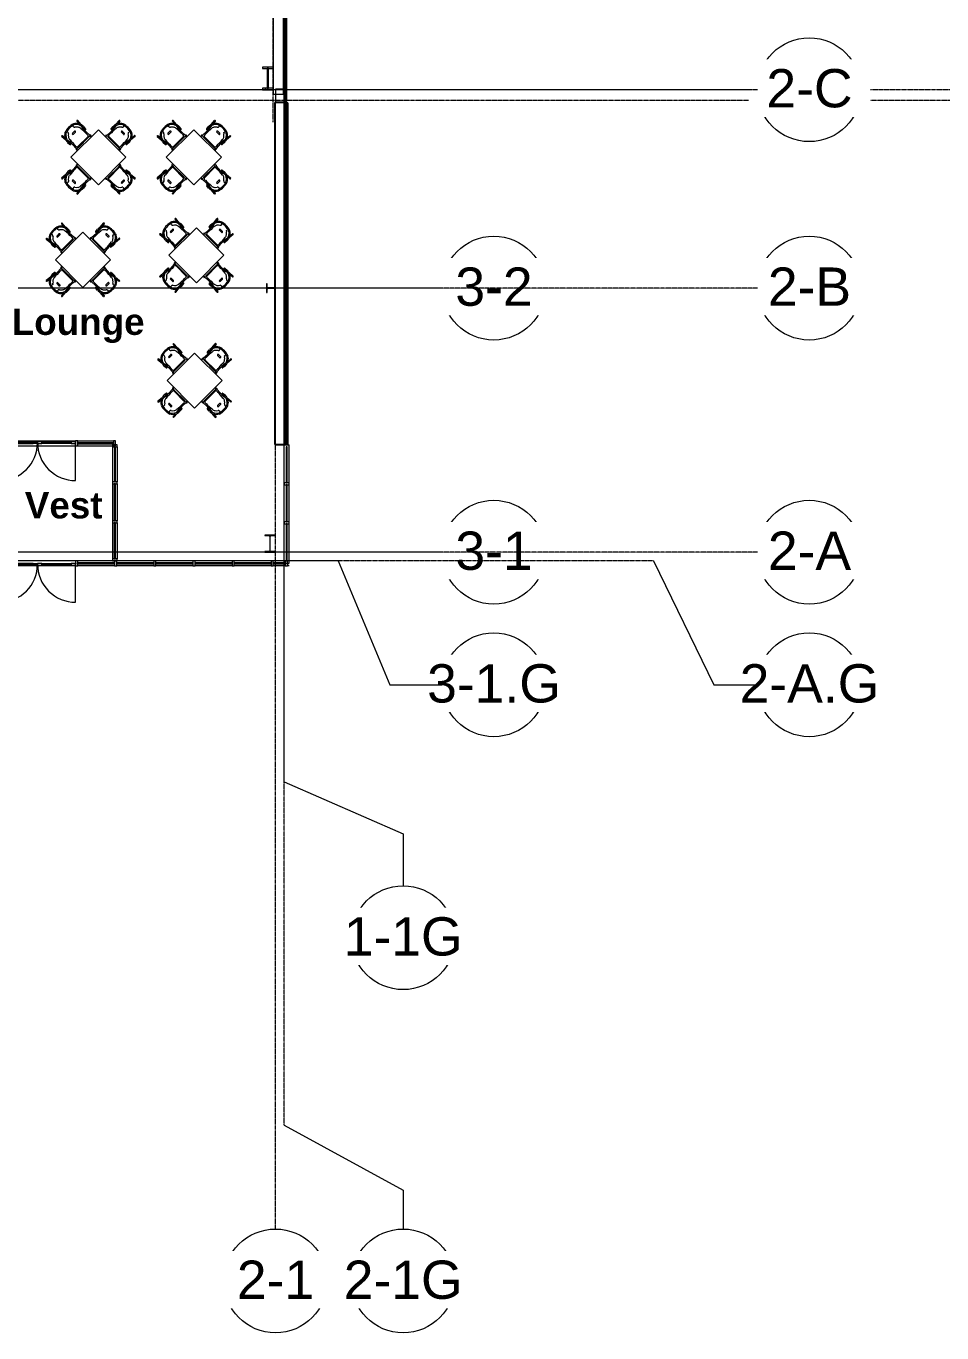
# Model space of a CAD drawing. Header units: inches. Extents: x 21341 to 28276, y -23509 to -20035.
# Drawn here: x 26043 to 26890, y -23509 to -22301 of the extents above; entities that cross this region are included whole.
import ezdxf

# ---------------------------------------------------------------- set-up
doc = ezdxf.new("R2010")
doc.units = ezdxf.units.IN
doc.header["$MEASUREMENT"] = 0
doc.linetypes.add('Grid Line 1_2_', pattern=[0.875, 0.5, -0.125, 0.125, -0.125])
for name, color, linetype, lineweight in [('A-DOOR', 31, 'Continuous', 9), ('A-GLAZ-CURT', 52, 'Continuous', 9), ('A-GLAZ-CWMG', 51, 'Continuous', 9), ('A-WALL', 113, 'Continuous', 9), ('A-WALL-PATT', 111, 'Continuous', 25), ('C-BLDG-PADS', 91, 'Continuous', 9), ('C-TOPO', 7, 'Continuous', 9), ('I-FURN', 30, 'Continuous', 9), ('L-SITE-WALL', 31, 'Continuous', 9), ('M-AREA-IDEN', 171, 'Continuous', 9), ('S-BEAM', 12, 'Continuous', 9), ('S-COLS', 52, 'Continuous', 9), ('S-GRID', 1, 'Continuous', 9), ('S-GRID-IDEN', 1, 'Continuous', 9)]:
    doc.layers.add(name, color=color, linetype=linetype, lineweight=lineweight)
doc.styles.add('Arial', font='arial.ttf', dxfattribs={"height": 35.407186})
doc.styles.add('Arial_B', font='arialbd.ttf', dxfattribs={"height": 24.354149})
pattern_1 = [(225, (26266.39, -22360.053), (19.00703, -19.00703), []), (225, (26266.39, -22388.853), (19.00703, -19.00703), [])]

# ---------------------------------------------------------------- blocks, each defined once
blk = doc.blocks.new('W-Wide Flange-Column - B2_B-1007241-First Floor Plan')
at = {"layer": 'S-COLS'}
h = blk.add_hatch(dxfattribs=at)
h.set_pattern_fill('FP_12', color=256, style=0, pattern_type=2)
h.set_pattern_definition([(225, (26268.39, -22779.428), (19.00703, -19.00703), []), (225, (26268.39, -22808.228), (19.00703, -19.00703), [])])
h.paths.add_polyline_path([(5, 7.9), (-5, 7.9), (-5, 7.4), (-0.8, 7.4), (-0.3, 7.2), (-0.1, 6.7), (-0.1, -6.7), (-0.3, -7.2), (-0.8, -7.4), (-5, -7.4), (-5, -7.9), (5, -7.9), (5, -7.4), (0.8, -7.4), (0.3, -7.2), (0.1, -6.7), (0.1, 6.7), (0.3, 7.2), (0.8, 7.4), (5, 7.4)], flags=0)
at = {"layer": 'S-COLS', "lineweight": 15}
for p, q in [((5, 7.9), (-5, 7.9)), ((-5, 7.9), (-5, 7.4)), ((-5, 7.4), (-0.8, 7.4)), ((-0.1, 6.7), (-0.1, -6.7)), ((0.1, -6.7), (0.1, 6.7)), ((0.8, 7.4), (5, 7.4)), ((5, 7.4), (5, 7.9)), ((-0.8, -7.4), (-5, -7.4)), ((-5, -7.4), (-5, -7.9)), ((-5, -7.9), (5, -7.9)), ((5, -7.4), (0.8, -7.4)), ((5, -7.9), (5, -7.4))]:
    blk.add_line(p, q, dxfattribs=at)
for centre, start, end in [((-0.8, 6.7), 0, 90), ((0.8, 6.7), 90, 180), ((-0.8, -6.7), 270, 0), ((0.8, -6.7), 180, 270)]:
    blk.add_arc(centre, 0.691, start, end, dxfattribs=at)
blk = doc.blocks.new('Girt_C - 8_D-1076115-First Floor Plan')
at = {"layer": 'S-BEAM'}
for p, q in [((26273.4, -22358.8), (26273.4, -22371.4)), ((26273.6, -22358.8), (26280.7, -22358.8)), ((26281.4, -22371.4), (26281.4, -22364.1))]:
    blk.add_line(p, q, dxfattribs=at)
blk = doc.blocks.new('Falcon 7700 Series Pedestal Base - 36_ Square Top x 30_ - Wheelchair Height-460525-First Floor Plan')
at = {"layer": 'I-FURN'}
for p, q in [((18, 18), (-18, 18)), ((-18, 18), (-18, -18)), ((18, -18), (18, 18)), ((-18, -18), (18, -18))]:
    blk.add_line(p, q, dxfattribs=at)
blk = doc.blocks.new('HermanMiller_Collection_Air-Chair_SideChair_Arms - Arms-457867-First Floor Plan')
at = {"layer": 'I-FURN'}
for p, q in [((-3.6, 10), (-8.5, 10.5)), ((-8.5, 9.5), (-5.5, 9.2)), ((-3.6, 1.3), (-3.6, -1.3)), ((-3.3, 9), (-0.6, 8.8)), ((-2.4, -1.3), (-2.4, 1.3)), ((2, 10.2), (-0.7, 10.5)), ((-0.3, 8.3), (-0.6, 8.8)), ((-0.6, 8.8), (0.4, 8.7)), ((8.8, 8.8), (-0.3, 8.3)), ((0.8, 8.8), (2.2, 9.2)), ((6.4, 7.6), (7.6, 7.6)), ((8.7, 6.4), (8.7, -6.4)), ((9.3, 9.3), (8.8, 8.8)), ((9.2, 7.9), (10, 8.6)), ((9.5, -6.7), (9.5, 6.7)), ((-5.5, -9.2), (-8.5, -9.5)), ((-8.5, -10.5), (-3.6, -10)), ((-3.3, -9), (-0.6, -8.8)), ((-0.7, -10.5), (2, -10.2)), ((-0.6, -8.8), (-0.3, -8.3)), ((0.4, -8.7), (-0.6, -8.8)), ((-0.3, -8.3), (8.8, -8.8)), ((2.2, -9.2), (0.8, -8.8)), ((6.4, -7.6), (7.6, -7.6)), ((8.8, -8.8), (9.3, -9.3)), ((10, -8.6), (9.2, -7.9))]:
    blk.add_line(p, q, dxfattribs=at)
for centre, radius, start, end in [((9.9, 0), 19.8, 163.4787, 196.5213), ((-8.5, 10), 0.5, 90, 270), ((-1.5, 1.7), 8.5, 117.7851, 152.2149), ((9.9, 0), 18.8, 163.7855, 196.2145), ((-0.7, 0.8), 8.69, 90.7893, 148.9202), ((-7.7, 5.4), 2.08, 305.4968, 328.6439), ((-0.2, 0.8), 6.63, 124.5004, 148.6439), ((-2.5, 5), 5.17, 102.2096, 125.548), ((-0.9, 1.7), 5.55, 95.4677, 123.4626), ((-1.3, 4.4), 6.06, 84.7201, 112.311), ((-3, 1.3), 0.625, 360, 180), ((6.6, -76.7), 84.2, 90.0911, 95.4677), ((-0.5, -9.9), 19.3, 84.4222, 90.7893), ((0.4, 9.3), 0.53, 159.7405, 262.7198), ((0.4, 9.7), 0.924, 265.6115, 290.3639), ((1.8, 9.6), 0.521, 212.9555, 275.0445), ((2.1, 9.7), 0.499, 287, 91.3054), ((7.6, 6.5), 1.09, 353.2467, 90.0911), ((7.6, 6.8), 1.97, 356.1033, 34.6542), ((9.7, 9), 0.49, 315, 135), ((-1.5, -1.7), 8.5, 207.7851, 242.2149), ((-8.5, -10), 0.5, 90, 270), ((-0.7, -0.8), 8.69, 211.0798, 269.2107), ((-7.7, -5.4), 2.08, 31.3561, 54.5032), ((-0.2, -0.8), 6.63, 211.3561, 235.4996), ((-2.5, -5), 5.17, 234.452, 257.7904), ((-0.9, -1.7), 5.55, 236.5374, 264.5323), ((-3, -1.3), 0.625, 180, 360), ((-1.3, -4.4), 6.06, 247.689, 275.2799), ((6.6, 76.7), 84.2, 264.5323, 269.9089), ((-0.5, 9.9), 19.3, 269.2107, 275.5778), ((0.4, -9.3), 0.53, 97.2802, 200.2595), ((0.4, -9.7), 0.924, 69.6361, 94.3885), ((1.8, -9.6), 0.521, 84.9555, 147.0445), ((2.1, -9.7), 0.499, 268.6946, 73), ((7.6, -6.5), 1.09, 269.9089, 6.7533), ((7.6, -6.8), 1.97, 325.3458, 3.8967), ((9.7, -9), 0.49, 225, 45)]:
    blk.add_arc(centre, radius, start, end, dxfattribs=at)
for centre, major_axis, ratio, start_param, end_param in [((-7.5, 6.9), (0.03, 3.66), 0.320235, 2.34328, 2.536765), ((-7.9, 5.4), (-0.03, 1.79), 0.298783, 2.522217, 3.153947), ((-7.5, -6.9), (-0.03, 3.66), 0.320235, 0.604828, 0.798312), ((-7.9, -5.4), (0.03, 1.79), 0.298783, 6.270831, 6.902561)]:
    blk.add_ellipse(centre, major_axis=major_axis, ratio=ratio, start_param=start_param, end_param=end_param, dxfattribs=at)
for points in [[(-6.5, 3.7), (-6.5, 3.7), (-6.7, 3.6), (-6.9, 3.6), (-7.1, 3.6), (-7.4, 3.6), (-7.6, 3.6), (-7.8, 3.6)], [(-6.5, -3.7), (-6.5, -3.7), (-6.7, -3.6), (-6.9, -3.6), (-7.1, -3.6), (-7.4, -3.6), (-7.6, -3.6), (-7.8, -3.6)]]:
    blk.add_open_spline(points, degree=3, knots=[-1, -1, -1, -1, -0.75, -0.5, -0.375, -0.25, 0, 0, 0, 0], dxfattribs=at)
blk = doc.blocks.new('HermanMiller_Collection_Air-Chair_SideChair_Arms - Arms-460524-First Floor Plan')
at = {"layer": 'I-FURN'}
for p, q in [((-8.5, 10.5), (-3.6, 10)), ((-5.5, 9.2), (-8.5, 9.5)), ((-3.6, -1.3), (-3.6, 1.3)), ((-3.3, 9), (-0.6, 8.8)), ((-2.4, 1.3), (-2.4, -1.3)), ((-0.7, 10.5), (2, 10.2)), ((-0.6, 8.8), (-0.3, 8.3)), ((0.4, 8.7), (-0.6, 8.8)), ((-0.3, 8.3), (8.8, 8.8)), ((2.2, 9.2), (0.8, 8.8)), ((6.4, 7.6), (7.6, 7.6)), ((8.7, -6.4), (8.7, 6.4)), ((8.8, 8.8), (9.3, 9.3)), ((10, 8.6), (9.2, 7.9)), ((9.5, 6.7), (9.5, -6.7)), ((-8.5, -9.5), (-5.5, -9.2)), ((-3.6, -10), (-8.5, -10.5)), ((-3.3, -9), (-0.6, -8.8)), ((2, -10.2), (-0.7, -10.5)), ((-0.3, -8.3), (-0.6, -8.8)), ((-0.6, -8.8), (0.4, -8.7)), ((8.8, -8.8), (-0.3, -8.3)), ((0.8, -8.8), (2.2, -9.2)), ((6.4, -7.6), (7.6, -7.6)), ((9.3, -9.3), (8.8, -8.8)), ((9.2, -7.9), (10, -8.6))]:
    blk.add_line(p, q, dxfattribs=at)
for centre, radius, start, end in [((9.9, 0), 19.8, 163.4787, 196.5213), ((-8.5, 10), 0.5, 90, 270), ((-1.5, 1.7), 8.5, 117.7851, 152.2149), ((9.9, 0), 18.8, 163.7855, 196.2145), ((-0.7, 0.8), 8.69, 90.7893, 148.9202), ((-7.7, 5.4), 2.08, 305.4968, 328.6439), ((-0.2, 0.8), 6.63, 124.5004, 148.6439), ((-2.5, 5), 5.17, 102.2096, 125.548), ((-0.9, 1.7), 5.55, 95.4677, 123.4626), ((-1.3, 4.4), 6.06, 84.7201, 112.311), ((-3, 1.3), 0.625, 0, 180), ((6.6, -76.7), 84.2, 90.0911, 95.4677), ((-0.5, -9.9), 19.3, 84.4222, 90.7893), ((0.4, 9.3), 0.53, 159.7405, 262.7198), ((0.4, 9.7), 0.924, 265.6115, 290.3639), ((1.8, 9.6), 0.521, 212.9555, 275.0445), ((2.1, 9.7), 0.499, 287, 91.3054), ((7.6, 6.5), 1.09, 353.2467, 90.0911), ((7.6, 6.8), 1.97, 356.1033, 34.6542), ((9.7, 9), 0.49, 315, 135), ((-1.5, -1.7), 8.5, 207.7851, 242.2149), ((-8.5, -10), 0.5, 90, 270), ((-0.7, -0.8), 8.69, 211.0798, 269.2107), ((-7.7, -5.4), 2.08, 31.3561, 54.5032), ((-0.2, -0.8), 6.63, 211.3561, 235.4996), ((-2.5, -5), 5.17, 234.452, 257.7904), ((-0.9, -1.7), 5.55, 236.5374, 264.5323), ((-3, -1.3), 0.625, 180, 0), ((-1.3, -4.4), 6.06, 247.689, 275.2799), ((6.6, 76.7), 84.2, 264.5323, 269.9089), ((-0.5, 9.9), 19.3, 269.2107, 275.5778), ((0.4, -9.3), 0.53, 97.2802, 200.2595), ((0.4, -9.7), 0.924, 69.6361, 94.3885), ((1.8, -9.6), 0.521, 84.9555, 147.0445), ((2.1, -9.7), 0.499, 268.6946, 73), ((7.6, -6.5), 1.09, 269.9089, 6.7533), ((7.6, -6.8), 1.97, 325.3458, 3.8967), ((9.7, -9), 0.49, 225, 45)]:
    blk.add_arc(centre, radius, start, end, dxfattribs=at)
for centre, major_axis, ratio, start_param, end_param in [((-7.5, 6.9), (0.03, 3.66), 0.320235, 2.34328, 2.536765), ((-7.9, 5.4), (-0.03, 1.79), 0.298783, 2.522217, 3.153947), ((-7.5, -6.9), (-0.03, 3.66), 0.320235, 0.604828, 0.798312), ((-7.9, -5.4), (0.03, 1.79), 0.298783, 6.270831, 6.902561)]:
    blk.add_ellipse(centre, major_axis=major_axis, ratio=ratio, start_param=start_param, end_param=end_param, dxfattribs=at)
for points in [[(-6.5, 3.7), (-6.5, 3.7), (-6.7, 3.6), (-6.9, 3.6), (-7.1, 3.6), (-7.4, 3.6), (-7.6, 3.6), (-7.8, 3.6)], [(-6.5, -3.7), (-6.5, -3.7), (-6.7, -3.6), (-6.9, -3.6), (-7.1, -3.6), (-7.4, -3.6), (-7.6, -3.6), (-7.8, -3.6)]]:
    blk.add_open_spline(points, degree=3, knots=[-1, -1, -1, -1, -0.75, -0.5, -0.375, -0.25, 0, 0, 0, 0], dxfattribs=at)
blk = doc.blocks.new('Door_Single_Storefront - one-827452-First Floor Plan')
at = {"layer": 'A-DOOR'}
for p, q in [((-17.59375, 0.75), (-13.59375, 0.75)), ((-17.59375, -35.1875), (-17.59375, 0)), ((-13.59375, 0.75), (-13.59375, -1)), ((13.59375, 0.75), (-13.59375, 0.75)), ((-13.59375, -0.5), (-13.59375, 0.25)), ((-13.59375, 0.25), (13.59375, 0.25)), ((13.59375, -1), (13.59375, 0.75)), ((13.59375, 0.75), (17.59375, 0.75)), ((13.59375, 0.25), (13.59375, -0.5)), ((17.59375, 0.75), (17.59375, -1)), ((-13.59375, -1), (-17.59375, -1)), ((13.59375, -0.5), (-13.59375, -0.5)), ((-13.59375, -1), (13.59375, -1)), ((17.59375, -1), (13.59375, -1))]:
    blk.add_line(p, q, dxfattribs=at)
blk.add_arc((-17.59375, 0), 35.1875, 270, 0, dxfattribs=at)
blk = doc.blocks.new('Door_Single_Storefront - one-827453-First Floor Plan')
at = {"layer": 'A-DOOR'}
for p, q in [((-17.59375, 35.1875), (-17.59375, 0)), ((-13.59375, 1), (-17.59375, 1)), ((-13.59375, -0.75), (-13.59375, 1)), ((-13.59375, 1), (13.59375, 1)), ((13.59375, 0.5), (-13.59375, 0.5)), ((-13.59375, 0.5), (-13.59375, -0.25)), ((17.59375, 1), (13.59375, 1)), ((13.59375, 1), (13.59375, -0.75)), ((13.59375, -0.25), (13.59375, 0.5)), ((17.59375, -0.75), (17.59375, 1)), ((-17.59375, -0.75), (-13.59375, -0.75)), ((-13.59375, -0.25), (13.59375, -0.25)), ((13.59375, -0.75), (-13.59375, -0.75)), ((13.59375, -0.75), (17.59375, -0.75))]:
    blk.add_line(p, q, dxfattribs=at)
blk.add_arc((-17.59375, 0), 35.1875, 360, 90, dxfattribs=at)
blk = doc.blocks.new('System Panel - Glazed-827454-First Floor Plan')
at = {"layer": 'A-GLAZ-CURT'}
for p, q in [((17.09375, 1.25), (-17.09375, 1.25)), ((-17.09375, 1.25), (-17.09375, 0.25)), ((-17.09375, 0.25), (-17.09375, 1.25)), ((17.09375, 1.25), (-17.09375, 1.25)), ((-17.09375, 0.25), (17.09375, 0.25)), ((-17.09375, 0.25), (17.09375, 0.25)), ((17.09375, 0.25), (17.09375, 1.25)), ((17.09375, 1.25), (17.09375, 0.25))]:
    blk.add_line(p, q, dxfattribs=at)
blk = doc.blocks.new('Rectangular Mullion - Rectangular Mullion 1-779661-First Floor Plan')
at = {"layer": 'A-GLAZ-CWMG'}
for p, q in [((26053.3, -22795.4), (26018.1, -22795.4)), ((26053.3, -22799.9), (26018.1, -22799.9))]:
    blk.add_line(p, q, dxfattribs=at)
blk = doc.blocks.new('Rectangular Mullion - Rectangular Mullion 1-779662-First Floor Plan')
at = {"layer": 'A-GLAZ-CWMG'}
for p, q in [((26088.5, -22795.4), (26053.3, -22795.4)), ((26088.5, -22799.9), (26053.3, -22799.9))]:
    blk.add_line(p, q, dxfattribs=at)
blk = doc.blocks.new('Rectangular Mullion - Rectangular Mullion 1-779229-First Floor Plan')
at = {"layer": 'A-GLAZ-CWMG'}
for p, q in [((26122.6, -22795.4), (26090.5, -22795.4)), ((26124.6, -22799.9), (26090.5, -22799.9))]:
    blk.add_line(p, q, dxfattribs=at)
blk = doc.blocks.new('Rectangular Mullion - Rectangular Mullion 1-V14-First Floor Plan')
at = {"layer": 'A-GLAZ-CWMG'}
for p, q in [((26160.8, -22799.9), (26126.6, -22799.9)), ((26160.8, -22795.4), (26127.1, -22795.4))]:
    blk.add_line(p, q, dxfattribs=at)
blk = doc.blocks.new('Rectangular Mullion - Rectangular Mullion 1-V15-First Floor Plan')
at = {"layer": 'A-GLAZ-CWMG'}
for p, q in [((26197, -22795.4), (26162.8, -22795.4)), ((26197, -22799.9), (26162.8, -22799.9))]:
    blk.add_line(p, q, dxfattribs=at)
blk = doc.blocks.new('Rectangular Mullion - Rectangular Mullion 1-827457-First Floor Plan')
at = {"layer": 'A-GLAZ-CWMG', "lineweight": 13}
for p, q in [((-2, 1.5), (0, 1.5)), ((-2, -3), (-2, 1.5)), ((0, 1.5), (0, -3)), ((0, -3), (-2, -3))]:
    blk.add_line(p, q, dxfattribs=at)
blk = doc.blocks.new('Rectangular Mullion - Rectangular Mullion 1-827449-First Floor Plan')
at = {"layer": 'A-GLAZ-CWMG', "lineweight": 13}
for p, q in [((-1, 1.5), (1, 1.5)), ((-1, -3), (-1, 1.5)), ((1, 1.5), (1, -3)), ((1, -3), (-1, -3))]:
    blk.add_line(p, q, dxfattribs=at)
blk = doc.blocks.new('System Panel - Glazed-1085821-First Floor Plan')
at = {"layer": 'A-GLAZ-CURT'}
for p, q in [((5.6, 1.2), (-5.6, 1.2)), ((-5.6, 1.2), (-5.6, 0.2)), ((-5.6, 0.2), (-5.6, 1.2)), ((4.6, 1.2), (-5.6, 1.2)), ((-5.6, 0.2), (5.6, 0.2)), ((-5.6, 0.2), (5.6, 0.2)), ((5.6, 0.2), (5.6, 1.2)), ((5.6, 1.1), (5.6, 0.2))]:
    blk.add_line(p, q, dxfattribs=at)
blk = doc.blocks.new('Rectangular Mullion - Rectangular Mullion 1-1085818-First Floor Plan')
at = {"layer": 'A-GLAZ-CWMG'}
for p, q in [((26281.5, -22795.4), (26271.4, -22795.4)), ((26282.5, -22799.9), (26271.4, -22799.9)), ((26286, -22799.9), (26284.5, -22799.9))]:
    blk.add_line(p, q, dxfattribs=at)
blk = doc.blocks.new('System Panel - Glazed-827432-First Floor Plan')
at = {"layer": 'A-GLAZ-CURT'}
for p, q in [((16.53125, -0.25), (-16.53125, -0.25)), ((-16.53125, -0.25), (-16.53125, -1.25)), ((-16.53125, -1.25), (-16.53125, -0.25)), ((16.53125, -0.25), (-16.53125, -0.25)), ((-16.53125, -1.25), (16.53125, -1.25)), ((-16.53125, -1.25), (16.53125, -1.25)), ((16.53125, -1.25), (16.53125, -0.25)), ((16.53125, -0.25), (16.53125, -1.25))]:
    blk.add_line(p, q, dxfattribs=at)
blk = doc.blocks.new('System Panel - Glazed-827433-First Floor Plan')
at = {"layer": 'A-GLAZ-CURT'}
for p, q in [((17.09375, -0.25), (-17.09375, -0.25)), ((-17.09375, -0.25), (-17.09375, -1.25)), ((-17.09375, -1.25), (-17.09375, -0.25)), ((17.09375, -0.25), (-17.09375, -0.25)), ((-17.09375, -1.25), (17.09375, -1.25)), ((-17.09375, -1.25), (17.09375, -1.25)), ((17.09375, -1.25), (17.09375, -0.25)), ((17.09375, -0.25), (17.09375, -1.25))]:
    blk.add_line(p, q, dxfattribs=at)
blk = doc.blocks.new('Rectangular Mullion - Rectangular Mullion 1-769360-First Floor Plan')
at = {"layer": 'A-GLAZ-CWMG'}
for p, q in [((26281.5, -22687.9), (26286, -22687.9)), ((26281.5, -22723), (26281.5, -22687.9)), ((26286, -22723), (26286, -22687.9))]:
    blk.add_line(p, q, dxfattribs=at)
blk = doc.blocks.new('Rectangular Mullion - Rectangular Mullion 1-769200-First Floor Plan')
at = {"layer": 'A-GLAZ-CWMG'}
for p, q in [((24172.4, -22795.4), (24206.6, -22795.4)), ((24172.4, -22799.9), (24206.6, -22799.9))]:
    blk.add_line(p, q, dxfattribs=at)
blk = doc.blocks.new('Rectangular Mullion - Rectangular Mullion 1-827430-First Floor Plan')
at = {"layer": 'A-GLAZ-CWMG', "lineweight": 13}
for p, q in [((-1, 3), (1, 3)), ((-1, -1.5), (-1, 3)), ((1, 3), (1, -1.5)), ((1, -1.5), (-1, -1.5))]:
    blk.add_line(p, q, dxfattribs=at)
blk = doc.blocks.new('Rectangular Mullion - Rectangular Mullion 1-769211-First Floor Plan')
at = {"layer": 'A-GLAZ-CWMG'}
for p, q in [((22794.9, -22459), (22794.9, -22493.2)), ((22799.4, -22459), (22799.4, -22493.2))]:
    blk.add_line(p, q, dxfattribs=at)
blk = doc.blocks.new('Rectangular Mullion - Rectangular Mullion 1-827464-First Floor Plan')
at = {"layer": 'A-GLAZ-CWMG', "lineweight": 13}
for p, q in [((-1, 3), (1, 3)), ((-1, -1.5), (-1, 3)), ((1, 3), (1, -1.5)), ((1, -1.5), (-1, -1.5))]:
    blk.add_line(p, q, dxfattribs=at)
blk = doc.blocks.new('System Panel - Glazed-836902-First Floor Plan')
at = {"layer": 'A-GLAZ-CURT'}
for p, q in [((16.59375, 1.25), (-16.59375, 1.25)), ((-16.59375, 1.25), (-16.59375, 0.25)), ((-16.59375, 0.25), (-16.59375, 1.25)), ((16.59375, 1.25), (-16.59375, 1.25)), ((-16.59375, 0.25), (16.59375, 0.25)), ((-16.59375, 0.25), (16.59375, 0.25)), ((16.59375, 0.25), (16.59375, 1.25)), ((16.59375, 1.25), (16.59375, 0.25))]:
    blk.add_line(p, q, dxfattribs=at)
blk = doc.blocks.new('System Panel - Glazed-836958-First Floor Plan')
at = {"layer": 'A-GLAZ-CURT'}
for p, q in [((16.1, 1.2), (-16.1, 1.2)), ((-16.1, 1.2), (-16.1, 0.2)), ((-16.1, 0.2), (-16.1, 1.2)), ((16.1, 1.2), (-16.1, 1.2)), ((-16.1, 0.2), (16.1, 0.2)), ((-16.1, 0.2), (16.1, 0.2)), ((16.1, 0.2), (16.1, 1.2)), ((16.1, 1.2), (16.1, 0.2))]:
    blk.add_line(p, q, dxfattribs=at)
blk = doc.blocks.new('Rectangular Mullion - Rectangular Mullion 1-780069-First Floor Plan')
at = {"layer": 'A-GLAZ-CWMG'}
for p, q in [((26122.6, -22760.2), (26122.6, -22793.4)), ((26127.1, -22760.2), (26127.1, -22793.4))]:
    blk.add_line(p, q, dxfattribs=at)
blk = doc.blocks.new('Rectangular Mullion - Rectangular Mullion 1-V16-First Floor Plan')
at = {"layer": 'A-GLAZ-CWMG'}
for p, q in [((26122.6, -22724.1), (26122.6, -22758.2)), ((26127.1, -22724.1), (26127.1, -22758.2))]:
    blk.add_line(p, q, dxfattribs=at)
blk = doc.blocks.new('Rectangular Mullion - Rectangular Mullion 1-780070-First Floor Plan')
at = {"layer": 'A-GLAZ-CWMG'}
for p, q in [((26122.6, -22689.9), (26122.6, -22722.1)), ((26127.1, -22689.9), (26127.1, -22722.1))]:
    blk.add_line(p, q, dxfattribs=at)
blk = doc.blocks.new('Rectangular Mullion - Rectangular Mullion 1-836904-First Floor Plan')
at = {"layer": 'A-GLAZ-CWMG', "lineweight": 13}
for p, q in [((-2, 1.5), (0, 1.5)), ((-2, -3), (-2, 1.5)), ((0, 1.5), (0, -3)), ((0, -3), (-2, -3))]:
    blk.add_line(p, q, dxfattribs=at)
blk = doc.blocks.new('Rectangular Mullion - Rectangular Mullion 1-836905-First Floor Plan')
at = {"layer": 'A-GLAZ-CWMG', "lineweight": 13}
for p, q in [((0, 1.5), (-2, 1.5)), ((-2, 1.5), (-2, -3)), ((0, -3), (0, 1.5)), ((-2, -3), (0, -3))]:
    blk.add_line(p, q, dxfattribs=at)
blk = doc.blocks.new('Rectangular Mullion - Rectangular Mullion 1-827470-First Floor Plan')
at = {"layer": 'A-GLAZ-CWMG', "lineweight": 13}
for p, q in [((-1, 1.5), (1, 1.5)), ((-1, -3), (-1, 1.5)), ((1, 1.5), (1, -3)), ((1, -3), (-1, -3))]:
    blk.add_line(p, q, dxfattribs=at)
blk = doc.blocks.new('System Panel - Glazed-827451-First Floor Plan')
at = {"layer": 'A-GLAZ-CURT'}
for p, q in [((16.53125, 1.25), (-16.53125, 1.25)), ((-16.53125, 1.25), (-16.53125, 0.25)), ((-16.53125, 0.25), (-16.53125, 1.25)), ((16.53125, 1.25), (-16.53125, 1.25)), ((-16.53125, 0.25), (16.53125, 0.25)), ((-16.53125, 0.25), (16.53125, 0.25)), ((16.53125, 0.25), (16.53125, 1.25)), ((16.53125, 1.25), (16.53125, 0.25))]:
    blk.add_line(p, q, dxfattribs=at)
blk = doc.blocks.new('Rectangular Mullion - Rectangular Mullion 1-775617-First Floor Plan')
at = {"layer": 'A-GLAZ-CWMG'}
for p, q in [((26090.5, -22684.4), (26123.5, -22684.4)), ((26090.5, -22688.9), (26122.6, -22688.9))]:
    blk.add_line(p, q, dxfattribs=at)
blk = doc.blocks.new('Rectangular Mullion - Rectangular Mullion 1-769168-First Floor Plan')
at = {"layer": 'A-GLAZ-CWMG'}
for p, q in [((26053.3, -22684.4), (26088.5, -22684.4)), ((26053.3, -22688.9), (26088.5, -22688.9))]:
    blk.add_line(p, q, dxfattribs=at)
blk = doc.blocks.new('Rectangular Mullion - Rectangular Mullion 1-769169-First Floor Plan')
at = {"layer": 'A-GLAZ-CWMG'}
for p, q in [((26018.1, -22684.4), (26053.3, -22684.4)), ((26018.1, -22688.9), (26053.3, -22688.9))]:
    blk.add_line(p, q, dxfattribs=at)
blk = doc.blocks.new('Rectangular Mullion - Rectangular Mullion 1-827475-First Floor Plan')
at = {"layer": 'A-GLAZ-CWMG', "lineweight": 13}
for p, q in [((0, 1.5), (-2, 1.5)), ((-2, 1.5), (-2, -3)), ((0, -3), (0, 1.5)), ((-2, -3), (0, -3))]:
    blk.add_line(p, q, dxfattribs=at)
blk = doc.blocks.new('Girt_Z - 10_D-1078090-First Floor Plan')
at = {"layer": 'S-BEAM'}
for p, q in [((26271.4, -22220.4), (26271.4, -22364.1)), ((26280.7, -22364.1), (26280.7, -22220.4)), ((26280.8, -22364.1), (26280.8, -22220.4)), ((26281.4, -22364.1), (26281.4, -22220.4)), ((26271.6, -22364.1), (26271.4, -22364.1)), ((26280.7, -22364.1), (26271.6, -22364.1)), ((26280.8, -22364.1), (26280.7, -22364.1)), ((26281.4, -22364.1), (26280.8, -22364.1))]:
    blk.add_line(p, q, dxfattribs=at)
blk = doc.blocks.new('Rectangular Mullion - Profile_Polycarbonate_Upper and left-1075931-First Floor Plan')
at = {"layer": 'A-GLAZ-CWMG', "lineweight": 13}
for p, q in [((-3.622, 1.141125), (0, 1.141125)), ((-3.622, 0.787125), (-3.622, 1.141125)), ((-3.372, 0.787125), (-3.622, 0.787125)), ((-0.0625, 1.078625), (-3.5595, 1.078625)), ((-3.5595, 1.078625), (-3.5595, 0.849625)), ((-3.5595, 0.849625), (-3.372, 0.849625)), ((-3.372, 0.849625), (-3.372, 0.787125)), ((-0.0625, -0.922375), (-0.0625, 1.078625)), ((0, 1.141125), (0, -0.984875)), ((-2.834, -0.984875), (-2.834, -0.859875)), ((-2.834, -0.859875), (-2.7715, -0.859875)), ((0, -0.984875), (-2.834, -0.984875)), ((-2.7715, -0.859875), (-2.7715, -0.922375)), ((-2.7715, -0.922375), (-0.0625, -0.922375))]:
    blk.add_line(p, q, dxfattribs=at)
blk = doc.blocks.new('columns and girder2 - one-V38-First Floor Plan')
at = {"layer": 'S-BEAM'}
h = blk.add_hatch(dxfattribs=at)
h.set_pattern_fill('FP_31', color=256, style=0, pattern_type=2)
h.set_pattern_definition(pattern_1)
h.paths.add_polyline_path([(5, -0.5), (-5, -0.5), (-5, -2), (5, -2)], flags=0)
h.paths.add_polyline_path([(-5, -20), (-5, -21.5), (5, -21.5), (5, -20)], flags=0)
h.paths.add_polyline_path([(5, -1204.8), (-4.3, -1204.8), (-4.3, -1206.3), (5, -1206.3)], flags=0)
h.paths.add_polyline_path([(-4.3, -1224.3), (-4.3, -1225), (5, -1225), (5, -1224.3), (-3.5, -1224.3)], flags=0)
h = blk.add_hatch(dxfattribs=at)
h.set_pattern_fill('FP_31', color=256, style=0, pattern_type=2)
h.set_pattern_definition(pattern_1)
h.paths.add_polyline_path([(-0.6, -2), (-0.6, -20), (0.6, -20), (0.6, -2)], flags=0)
h.paths.add_polyline_path([(0.6, -1206.3), (-0.6, -1206.3), (-0.6, -1224.3), (0.6, -1224.3), (0.6, -1224)], flags=0)
at = {"layer": 'S-BEAM', "lineweight": 15}
for p, q in [((5, -0.5), (-5, -0.5)), ((-5, -2), (5, -2)), ((0.6, -2), (-0.6, -2)), ((-0.6, -2), (-0.6, -20)), ((0.6, -20), (0.6, -2)), ((5, -2), (5, -0.5)), ((5, -20), (-5, -20)), ((-5, -21.5), (5, -21.5)), ((-0.6, -20), (0.6, -20)), ((5, -21.5), (5, -20))]:
    blk.add_line(p, q, dxfattribs=at)
blk = doc.blocks.new('Grid - Grid Head - Circle-14747-First Floor Plan')
at = {"layer": 'S-GRID-IDEN'}
blk.add_circle((0, 0), 0.25, dxfattribs=at)

msp = doc.modelspace()

# ---------------------------------------------------------------- hatches: boundary and pattern name
at = {"layer": 'A-WALL-PATT', "lineweight": 9}
h = msp.add_hatch(dxfattribs=at)
h.set_pattern_fill('FP_15', color=256, style=0, pattern_type=2)
h.set_pattern_definition([(0, (0, 0), (0, 24), []), (90, (0, 0), (-24, 1e-15), [])])
h.paths.add_polyline_path([(26282.1, -22687.7), (26282.9, -22687.7), (26282.9, -22371.4), (26282.1, -22371.4), (26282.1, -22646.7)], flags=0)
at = {"layer": 'S-COLS'}
h = msp.add_hatch(dxfattribs=at)
h.set_pattern_fill('FP_11', color=256, style=0, pattern_type=2)
h.set_pattern_definition([(45, (0, 0), (-19.00703, 19.00703), []), (45, (0, 28.8), (-19.00703, 19.00703), [])])
h.paths.add_polyline_path([(26273.4, -22547.1), (26273.4, -22539.1), (26273, -22539.1), (26273, -22542.2), (26272.8, -22542.7), (26272.3, -22542.9), (26266.3, -22542.9), (26265.8, -22542.7), (26265.6, -22542.2), (26265.6, -22539.1), (26265.1, -22539.1), (26265.1, -22547.1), (26265.6, -22547.1), (26265.6, -22543.9), (26265.8, -22543.4), (26266.3, -22543.2), (26272.3, -22543.2), (26272.8, -22543.4), (26273, -22543.9), (26273, -22547.1)], flags=0)

# ---------------------------------------------------------------- linework, layer by layer
at = {"layer": 'A-WALL', "lineweight": 25}
for p, q in [((26282, -22220.5), (26282, -22370.4)), ((26283.6, -22370.4), (26283.6, -22220.5)), ((26282, -22370.4), (26283.6, -22370.4))]:
    msp.add_line(p, q, dxfattribs=at)
at = {"layer": 'A-WALL'}
for p, q in [((26273.4, -22687.7), (26273.4, -22371.4)), ((26281.4, -22687.7), (26281.4, -22371.4)), ((26282.1, -22687.7), (26282.1, -22371.4)), ((26282.9, -22687.7), (26282.9, -22371.4)), ((26283.8, -22687.7), (26283.8, -22371.4))]:
    msp.add_line(p, q, dxfattribs=at)
at = {"layer": 'C-BLDG-PADS'}
for p, q in [((26284.9, -22371.6), (26284, -22371.6)), ((26284.9, -22687.9), (26284.9, -22371.6)), ((26284.9, -22798.8), (26284.9, -22797.4))]:
    msp.add_line(p, q, dxfattribs=at)
at = {"layer": 'C-TOPO'}
for p, q in [((26284, -22371.6), (26284.9, -22371.6)), ((26284.9, -22371.6), (26284.9, -22687.9)), ((26284.9, -22797.4), (26284.9, -22798.8))]:
    msp.add_line(p, q, dxfattribs=at)
at = {"layer": 'L-SITE-WALL', "lineweight": 25}
for p, q in [((26272.8, -22371.4), (26272.8, -22687.7)), ((26284, -22371.4), (26272.8, -22371.4)), ((26284, -22687.7), (26284, -22371.4)), ((26272.8, -22687.7), (26284, -22687.7))]:
    msp.add_line(p, q, dxfattribs=at)
at = {"layer": 'S-COLS', "lineweight": 15}
for p, q in [((26265.6, -22539.1), (26265.1, -22539.1)), ((26265.1, -22539.1), (26265.1, -22547.1)), ((26265.1, -22547.1), (26265.6, -22547.1)), ((26265.6, -22542.2), (26265.6, -22539.1)), ((26265.6, -22547.1), (26265.6, -22543.9)), ((26272.3, -22542.9), (26266.3, -22542.9)), ((26266.3, -22543.2), (26272.3, -22543.2)), ((26273.4, -22539.1), (26273, -22539.1)), ((26273, -22539.1), (26273, -22542.2)), ((26273, -22543.9), (26273, -22547.1)), ((26273, -22547.1), (26273.4, -22547.1)), ((26273.4, -22547.1), (26273.4, -22539.1))]:
    msp.add_line(p, q, dxfattribs=at)
for centre, start, end in [((26266.3, -22542.2), 180, 270), ((26266.3, -22543.9), 90, 180), ((26272.3, -22542.2), 270, 0), ((26272.3, -22543.9), 0, 90)]:
    msp.add_arc(centre, 0.691, start, end, dxfattribs=at)
at = {"layer": 'S-GRID', "linetype": 'Grid Line 1_2_'}
for p, q in [((26271.4, -22389.6), (26271.4, -20550.1)), ((26281.4, -22999.8), (26281.4, -20646.1)), ((26281.4, -23317.2), (26281.4, -20998.4)), ((27097.5, -22359.6), (22737.5, -22359.6)), ((27001.5, -22369.6), (22737.5, -22369.6)), ((26273.4, -23413.2), (26273.4, -22389.6)), ((26331.3, -22795.3), (21567.4, -22795.3))]:
    msp.add_line(p, q, dxfattribs=at)
at = {"layer": 'S-GRID'}
for p, q in [((26331.3, -22795.3), (26379.3, -22909.9)), ((26281.4, -22999.8), (26391.5, -23047.8)), ((26391.5, -23047.8), (26391.5, -23095.8)), ((26281.4, -23317.2), (26391.5, -23377.2)), ((26391.5, -23377.2), (26391.5, -23413.2))]:
    msp.add_line(p, q, dxfattribs=at)

# ---------------------------------------------------------------- block references
at = {"layer": 'A-DOOR'}
for p in [(26035.7, -22685.9), (26035.7, -22798.4)]:
    msp.add_blockref('Door_Single_Storefront - one-827452-First Floor Plan', p, dxfattribs=at)
at = {"layer": 'A-DOOR', "rotation": 180}
for p in [(26070.9, -22685.9), (26070.9, -22798.4)]:
    msp.add_blockref('Door_Single_Storefront - one-827453-First Floor Plan', p, dxfattribs=at)
at = {"layer": 'A-GLAZ-CURT'}
for name, p, rotation in [('System Panel - Glazed-827451-First Floor Plan', (26107, -22685.9), 180), ('System Panel - Glazed-836958-First Floor Plan', (26125.6, -22706), 90), ('System Panel - Glazed-827432-First Floor Plan', (26284.5, -22706.5), 270), ('System Panel - Glazed-827454-First Floor Plan', (26125.6, -22741.1), 90), ('System Panel - Glazed-827433-First Floor Plan', (26284.5, -22742.1), 270), ('System Panel - Glazed-836902-First Floor Plan', (26125.6, -22776.8), 90), ('System Panel - Glazed-827433-First Floor Plan', (26284.5, -22778.3), 270)]:
    msp.add_blockref(name, p, dxfattribs=dict(at, rotation=rotation))
for name, p in [('System Panel - Glazed-827454-First Floor Plan', (26107.5, -22798.4)), ('System Panel - Glazed-827454-First Floor Plan', (26143.7, -22798.4)), ('System Panel - Glazed-827454-First Floor Plan', (26179.9, -22798.4)), ('System Panel - Glazed-827454-First Floor Plan', (26216.1, -22798.4)), ('System Panel - Glazed-827454-First Floor Plan', (26252.3, -22798.4)), ('System Panel - Glazed-1085821-First Floor Plan', (26277, -22798.4))]:
    msp.add_blockref(name, p, dxfattribs=at)
at = {"layer": 'A-GLAZ-CWMG', "extrusion": (0, 0, -1)}
for name, p, rotation in [('Rectangular Mullion - Profile_Polycarbonate_Upper and left-1075931-First Floor Plan', (-26282.8, -22370.4), 269.9999999999958), ('Rectangular Mullion - Rectangular Mullion 1-836904-First Floor Plan', (-26125.6, -22687.9), 90), ('Rectangular Mullion - Rectangular Mullion 1-827470-First Floor Plan', (-26125.6, -22723.1), 90), ('Rectangular Mullion - Rectangular Mullion 1-827464-First Floor Plan', (-26284.5, -22724), 270), ('Rectangular Mullion - Rectangular Mullion 1-827470-First Floor Plan', (-26125.6, -22759.2), 90), ('Rectangular Mullion - Rectangular Mullion 1-827430-First Floor Plan', (-26284.5, -22760.2), 270), ('Rectangular Mullion - Rectangular Mullion 1-827449-First Floor Plan', (-26089.5, -22798.4), 180), ('Rectangular Mullion - Rectangular Mullion 1-827449-First Floor Plan', (-26125.6, -22798.4), 180), ('Rectangular Mullion - Rectangular Mullion 1-827449-First Floor Plan', (-26161.8, -22798.4), 180), ('Rectangular Mullion - Rectangular Mullion 1-827449-First Floor Plan', (-26198, -22798.4), 180), ('Rectangular Mullion - Rectangular Mullion 1-827449-First Floor Plan', (-26234.2, -22798.4), 180), ('Rectangular Mullion - Rectangular Mullion 1-827449-First Floor Plan', (-26270.4, -22798.4), 180), ('Rectangular Mullion - Rectangular Mullion 1-827430-First Floor Plan', (-26284.5, -22796.4), 270), ('Rectangular Mullion - Rectangular Mullion 1-827457-First Floor Plan', (-26284.5, -22798.4), 180)]:
    msp.add_blockref(name, p, dxfattribs=dict(at, rotation=rotation))
at = {"layer": 'A-GLAZ-CWMG'}
for name, p in [('Rectangular Mullion - Rectangular Mullion 1-769169-First Floor Plan', (0, 0)), ('Rectangular Mullion - Rectangular Mullion 1-769168-First Floor Plan', (0, 0)), ('Rectangular Mullion - Rectangular Mullion 1-775617-First Floor Plan', (0, 0)), ('Rectangular Mullion - Rectangular Mullion 1-780070-First Floor Plan', (0, 0)), ('Rectangular Mullion - Rectangular Mullion 1-827475-First Floor Plan', (26125.5, -22685.9)), ('Rectangular Mullion - Rectangular Mullion 1-769360-First Floor Plan', (0, 0)), ('Rectangular Mullion - Rectangular Mullion 1-V16-First Floor Plan', (0, 0)), ('Rectangular Mullion - Rectangular Mullion 1-780069-First Floor Plan', (0, 0)), ('Rectangular Mullion - Rectangular Mullion 1-779661-First Floor Plan', (0, 0)), ('Rectangular Mullion - Rectangular Mullion 1-779662-First Floor Plan', (0, 0)), ('Rectangular Mullion - Rectangular Mullion 1-779229-First Floor Plan', (0, 0)), ('Rectangular Mullion - Rectangular Mullion 1-V14-First Floor Plan', (0, 0)), ('Rectangular Mullion - Rectangular Mullion 1-V15-First Floor Plan', (0, 0)), ('Rectangular Mullion - Rectangular Mullion 1-V15-First Floor Plan', (36.2, 0)), ('Rectangular Mullion - Rectangular Mullion 1-V15-First Floor Plan', (72.4, 0)), ('Rectangular Mullion - Rectangular Mullion 1-1085818-First Floor Plan', (0, 0))]:
    msp.add_blockref(name, p, dxfattribs=at)
at = {"layer": 'A-GLAZ-CWMG', "extrusion": (0, 0, -1)}
msp.add_blockref('Rectangular Mullion - Rectangular Mullion 1-827470-First Floor Plan', (-26089.5, -22685.9), dxfattribs=at)
at = {"layer": 'A-GLAZ-CWMG'}
for name, p, rotation in [('Rectangular Mullion - Rectangular Mullion 1-769211-First Floor Plan', (49080.9, -45218.2), 180), ('Rectangular Mullion - Rectangular Mullion 1-769200-First Floor Plan', (3486.1, -46967.8), 90), ('Rectangular Mullion - Rectangular Mullion 1-836905-First Floor Plan', (26125.6, -22795.4), 270)]:
    msp.add_blockref(name, p, dxfattribs=dict(at, rotation=rotation))
at = {"layer": 'I-FURN'}
for name, p, rotation in [('HermanMiller_Collection_Air-Chair_SideChair_Arms - Arms-457867-First Floor Plan', (26089.1, -22401.5), 314.9999999999997), ('HermanMiller_Collection_Air-Chair_SideChair_Arms - Arms-460524-First Floor Plan', (26130.1, -22401.5), 224.9999999999995), ('HermanMiller_Collection_Air-Chair_SideChair_Arms - Arms-457867-First Floor Plan', (26177.4, -22401.5), 314.9999999999997), ('HermanMiller_Collection_Air-Chair_SideChair_Arms - Arms-460524-First Floor Plan', (26218.4, -22401.5), 224.9999999999995), ('Falcon 7700 Series Pedestal Base - 36_ Square Top x 30_ - Wheelchair Height-460525-First Floor Plan', (26109.6, -22422.1), 314.9999999999997), ('Falcon 7700 Series Pedestal Base - 36_ Square Top x 30_ - Wheelchair Height-460525-First Floor Plan', (26197.9, -22422.1), 314.9999999999997), ('HermanMiller_Collection_Air-Chair_SideChair_Arms - Arms-457867-First Floor Plan', (26089.1, -22442.6), 44.99999999999943), ('HermanMiller_Collection_Air-Chair_SideChair_Arms - Arms-460524-First Floor Plan', (26130.1, -22442.6), 134.9999999999997), ('HermanMiller_Collection_Air-Chair_SideChair_Arms - Arms-457867-First Floor Plan', (26177.4, -22442.6), 44.99999999999943), ('HermanMiller_Collection_Air-Chair_SideChair_Arms - Arms-460524-First Floor Plan', (26218.4, -22442.6), 134.9999999999997), ('HermanMiller_Collection_Air-Chair_SideChair_Arms - Arms-457867-First Floor Plan', (26074.8, -22496.4), 314.9999999999997), ('HermanMiller_Collection_Air-Chair_SideChair_Arms - Arms-460524-First Floor Plan', (26115.8, -22496.4), 224.9999999999995), ('HermanMiller_Collection_Air-Chair_SideChair_Arms - Arms-457867-First Floor Plan', (26179.8, -22492.2), 314.9999999999997), ('Falcon 7700 Series Pedestal Base - 36_ Square Top x 30_ - Wheelchair Height-460525-First Floor Plan', (26200.3, -22512.7), 314.9999999999997), ('HermanMiller_Collection_Air-Chair_SideChair_Arms - Arms-460524-First Floor Plan', (26220.8, -22492.2), 224.9999999999995), ('Falcon 7700 Series Pedestal Base - 36_ Square Top x 30_ - Wheelchair Height-460525-First Floor Plan', (26095.3, -22516.9), 314.9999999999997), ('HermanMiller_Collection_Air-Chair_SideChair_Arms - Arms-457867-First Floor Plan', (26074.8, -22537.4), 44.99999999999943), ('HermanMiller_Collection_Air-Chair_SideChair_Arms - Arms-460524-First Floor Plan', (26115.8, -22537.4), 134.9999999999997), ('HermanMiller_Collection_Air-Chair_SideChair_Arms - Arms-457867-First Floor Plan', (26179.8, -22533.3), 44.99999999999943), ('HermanMiller_Collection_Air-Chair_SideChair_Arms - Arms-460524-First Floor Plan', (26220.8, -22533.3), 134.9999999999997), ('HermanMiller_Collection_Air-Chair_SideChair_Arms - Arms-457867-First Floor Plan', (26178.1, -22608), 314.9999999999997), ('HermanMiller_Collection_Air-Chair_SideChair_Arms - Arms-460524-First Floor Plan', (26219.1, -22608), 224.9999999999995), ('Falcon 7700 Series Pedestal Base - 36_ Square Top x 30_ - Wheelchair Height-460525-First Floor Plan', (26198.6, -22628.6), 314.9999999999997), ('HermanMiller_Collection_Air-Chair_SideChair_Arms - Arms-457867-First Floor Plan', (26178.1, -22649.1), 44.99999999999943), ('HermanMiller_Collection_Air-Chair_SideChair_Arms - Arms-460524-First Floor Plan', (26219.1, -22649.1), 134.9999999999997)]:
    msp.add_blockref(name, p, dxfattribs=dict(at, rotation=rotation))
at = {"layer": 'S-BEAM', "rotation": 180}
msp.add_blockref('columns and girder2 - one-V38-First Floor Plan', (26266.4, -22360.1), dxfattribs=at)
at = {"layer": 'S-BEAM'}
for name in ['Girt_Z - 10_D-1078090-First Floor Plan', 'Girt_C - 8_D-1076115-First Floor Plan']:
    msp.add_blockref(name, (0, 0), dxfattribs=at)
at = {"layer": 'S-COLS', "rotation": 180}
msp.add_blockref('W-Wide Flange-Column - B2_B-1007241-First Floor Plan', (26268.4, -22779.4), dxfattribs=at)
at = {"layer": 'S-GRID-IDEN', "xscale": 191.9999999999999, "yscale": 191.9999999999999, "zscale": 191.9999999999999}
for p, rotation in [((26767.1, -22359.6), 89.9999999999998), ((26475.3, -22543.1), 89.99999999999984), ((26767.1, -22543.1), 89.9999999999998), ((26475.3, -22787.3), 89.99999999999984), ((26767.1, -22787.3), 89.9999999999998), ((26475.3, -22909.9), 89.99999999999984), ((26767.1, -22909.9), 89.9999999999998)]:
    msp.add_blockref('Grid - Grid Head - Circle-14747-First Floor Plan', p, dxfattribs=dict(at, rotation=rotation))
for p in [(26391.5, -23143.8), (26273.4, -23461.2), (26391.5, -23461.2)]:
    msp.add_blockref('Grid - Grid Head - Circle-14747-First Floor Plan', p, dxfattribs=at)

# ---------------------------------------------------------------- texts
at = {"layer": 'M-AREA-IDEN', "char_height": 24.35, "attachment_point": 2, "line_spacing_factor": 0.938532, "style": 'Arial_B'}
for s, insert, width in [('Lounge', (26090.9, -22562), 142.848), ('X. Vest', (26056.7, -22731.7), 131.328)]:
    msp.add_mtext(s, dxfattribs=dict(at, insert=insert, width=width))

# ---------------------------------------------------------------- next in the draw order: texts
at = {"layer": 'S-GRID-IDEN', "char_height": 35.41, "attachment_point": 2, "line_spacing_factor": 0.938532, "style": 'Arial', "bg_fill": 3, "box_fill_scale": 1.25, "bg_fill_color": 0, "bg_fill_transparency": 0}
for s, insert, width in [('2-C', (26767.3, -22340.5), 94.608), ('3-2', (26475.5, -22524), 85.104), ('2-B', (26767.3, -22524), 91.584), ('3-1', (26475.5, -22768.2), 85.104), ('2-A', (26767.3, -22768.2), 91.584), ('3-1.G', (26475.5, -22890.9), 147.312), ('2-A.G', (26767.3, -22890.9), 153.792), ('1-1G', (26391.5, -23124.9), 130.896), ('2-1', (26273.4, -23442.4), 85.104)]:
    msp.add_mtext(s, dxfattribs=dict(at, insert=insert, width=width))

# ---------------------------------------------------------------- next in the draw order: linework, layer by layer
at = {"layer": 'S-GRID', "linetype": 'Grid Line 1_2_'}
for p, q in [((26719.1, -22359.6), (22653.5, -22359.6)), ((26427.3, -22543.1), (21471.4, -22543.1)), ((26719.1, -22543.1), (21790.2, -22543.1)), ((26427.3, -22787.3), (21471.4, -22787.3)), ((26719.1, -22787.3), (21790.2, -22787.3)), ((26623.1, -22795.3), (21915.5, -22795.3))]:
    msp.add_line(p, q, dxfattribs=at)
at = {"layer": 'S-GRID'}
for p, q in [((26623.1, -22795.3), (26678.8, -22909.9)), ((26379.3, -22909.9), (26427.3, -22909.9)), ((26678.8, -22909.9), (26719.1, -22909.9))]:
    msp.add_line(p, q, dxfattribs=at)

# ---------------------------------------------------------------- next in the draw order: texts
at = {"layer": 'S-GRID-IDEN', "insert": (26391.5, -23442.4), "char_height": 35.41, "width": 130.896, "attachment_point": 2, "line_spacing_factor": 0.938532, "style": 'Arial', "bg_fill": 3, "box_fill_scale": 1.25, "bg_fill_color": 0, "bg_fill_transparency": 0}
msp.add_mtext('2-1G', dxfattribs=at)

doc.saveas('drawing.dxf')
